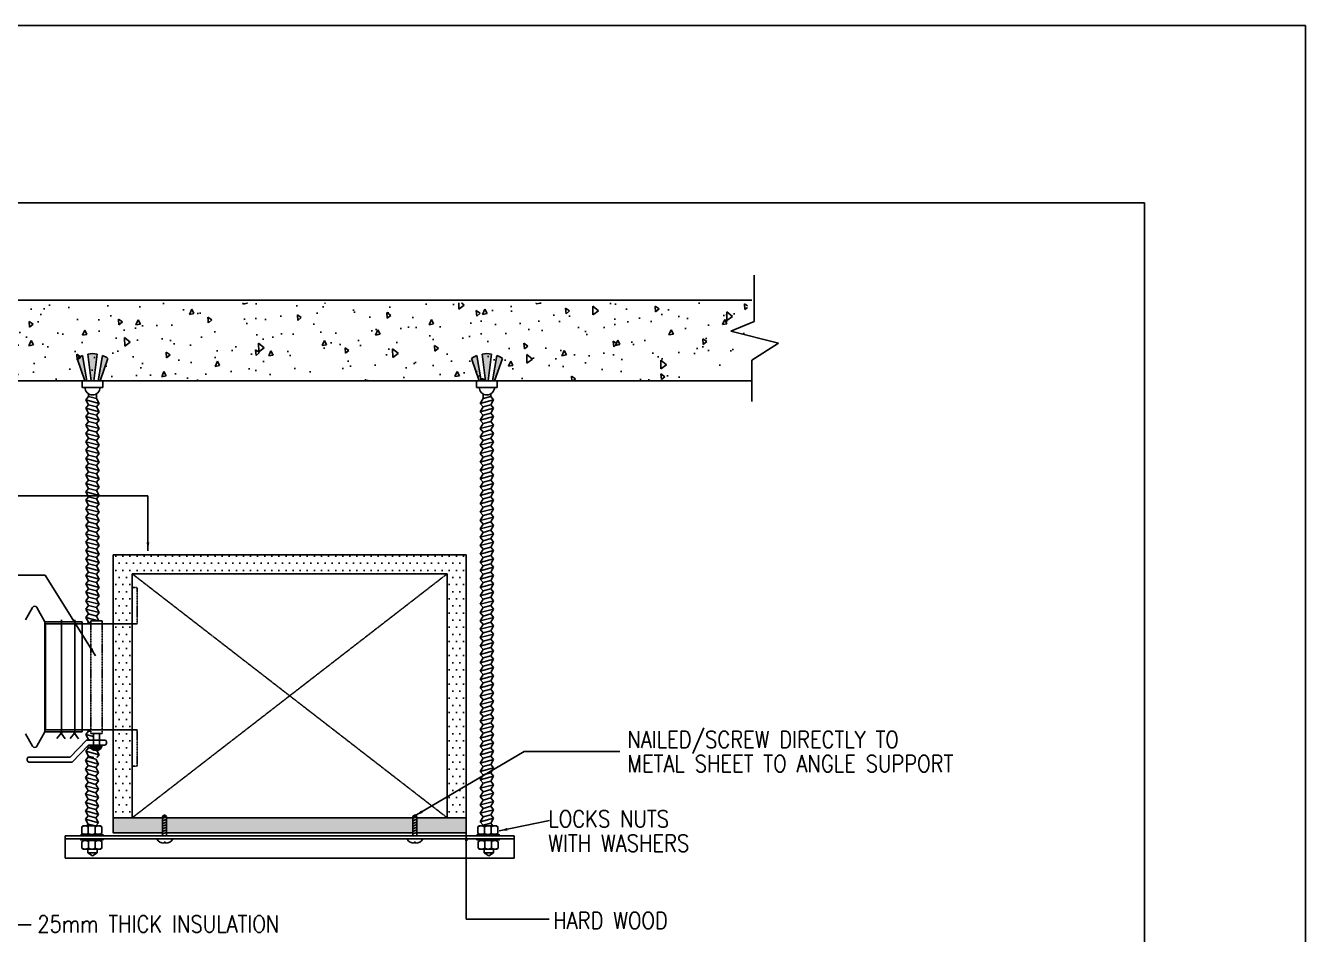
# Model space of a CAD drawing. Header units: millimetres. Extents: x -95178 to 274693, y -2232 to 263302.
# Drawn here: x 97100 to 116122, y 176059 to 189557 of the extents above; entities that cross this region are included whole.
import ezdxf

# ---------------------------------------------------------------- set-up
doc = ezdxf.new("R2010")
doc.units = ezdxf.units.MM
doc.linetypes.add('DASHED2', pattern=[0.375, 0.25, -0.125])
doc.linetypes.add('HIDDEN', pattern=[0.375, 0.25, -0.125])
doc.layers.add('A4_BOUNDARY', color=6, linetype='Continuous', plot=False)
for name, color, linetype in [('AC-DUCT', 4, 'Continuous'), ('BKG-S030D_Griddim', 7, 'Continuous'), ('BLOCK_BOUNDARY', 5, 'Continuous'), ('DET', 9, 'Continuous'), ('DET-HATCH', 4, 'Continuous'), ('DET-SLAB', 3, 'Continuous'), ('DET-SUPP', 65, 'Continuous'), ('DET-TXT', 4, 'Continuous'), ('fd', 9, 'Continuous'), ('INSULATION', 8, 'Continuous')]:
    doc.layers.add(name, color=color, linetype=linetype)
doc.styles.add('ROMANS', font='romans.shx', dxfattribs={"width": 0.8})
doc.dimstyles.new('DIM', dxfattribs={"dimscale": 50, "dimtxt": 2.5, "dimasz": 2.5, "dimexe": 1, "dimexo": 1, "dimgap": 0.8, "dimtad": 1, "dimdec": 0, "dimzin": 13, "dimdsep": 46, "dimtxsty": 'ROMANS', "dimblk": 'OBLIQUE', "dimcen": 1, "dimdle": 1, "dimclrd": 20, "dimclre": 20, "dimclrt": 7, "dimadec": 0, "dimazin": 0, "dimtfac": 0.4, "dimtdec": 0, "dimtix": 1, "dimtofl": 0, "dimtmove": 2, "dimatfit": 3, "dimfxl": 1, "dimtolj": 1, "dimtzin": 13, "dimlwd": -1, "dimlwe": -1, "dimarcsym": 0})

# ---------------------------------------------------------------- blocks, each defined once
blk = doc.blocks.new('_Oblique')
at = {"layer": 'BKG-S030D_Griddim', "color": 0, "lineweight": -2}
blk.add_line((-0.5, -0.5), (0.5, 0.5), dxfattribs=at)

msp = doc.modelspace()

# ---------------------------------------------------------------- hatches: boundary and pattern name
at = {"layer": 'DET-HATCH'}
h = msp.add_hatch(dxfattribs=at)
h.set_pattern_fill('AR-CONC', color=256, scale=112.5, angle=45, style=0)
h.set_pattern_definition([(95, (7177.6, 86840), (620.496, 520.658), [84.375, -928.125]), (40, (7177.6, 86840), (-708.741, 487.989), [67.5, -742.5]), (145.4514, (7229.3, 86883.4), (-88.2444, 1008.647), [71.7077, -788.785]), (91.1842, (7018.5, 86999.1), (980.6546, 717.3155), [126.562, -1392.187]), (141.6356, (7100.2, 87058.9), (-31.386, 1518.426), [107.562, -1183.177]), (36.1842, (7018.5, 86999.1), (-31.388, 1518.426), [101.25, -1113.75]), (66, (7137.8, 87038.87), (795.118, 154.5553), [84.375, -928.125]), (11, (7137.8, 87038.9), (-383.297, 770.4095), [67.5, -742.5]), (116.4514, (7204.1, 87051.75), (411.8216, 924.9644), [71.7077, -788.785]), (82.5, (7177.6, 86840), (-255.14233, 274.48854), [0, -733.5, 0, -753.75, 0, -745.3125]), (52.5, (7177.6, 86840), (-104.4821, 523.0231), [0, -429.75, 0, -716.625, 0, -284.0625]), (12.5, (7000.2, 86662.6), (442.59544, 406.71086), [0, -281.25, 0, -877.5, 0, -1164.375]), (2.5, (6920.66, 86583.05), (384.2887, 543.5548), [0, -365.625, 0, -582.75, 0, -826.875])])
h.paths.add_polyline_path([(91624.278, 184281.179), (91507.24, 184612.901, -0.056944179), (91587.995, 184656.23), (91652.988, 184281.179), (91716.575, 184281.179), (91667.186, 184678.706, -0.087420426), (91807.264, 184678.706), (91757.876, 184281.179), (91821.462, 184281.179), (91886.456, 184656.23, -0.056944179), (91967.211, 184612.901), (91850.173, 184281.179), (95769.689, 184281.179), (95652.651, 184612.901, -0.056944179), (95733.407, 184656.23), (95798.4, 184281.179), (95861.987, 184281.179), (95812.598, 184678.706, -0.087420426), (95952.676, 184678.706), (95903.287, 184281.179), (95966.874, 184281.179), (96031.867, 184656.23, -0.056944179), (96112.622, 184612.901), (95995.585, 184281.179), (101312.707, 184281.179), (101195.669, 184612.901, -0.056944179), (101276.424, 184656.23), (101341.418, 184281.179), (101405.004, 184281.179), (101355.616, 184678.706, -0.087420426), (101495.694, 184678.706), (101446.305, 184281.179), (101509.892, 184281.179), (101574.885, 184656.23, -0.056944179), (101655.64, 184612.901), (101538.602, 184281.179), (107205.665, 184281.179), (107088.627, 184612.901, -0.056944179), (107169.382, 184656.23), (107234.376, 184281.179), (107297.962, 184281.179), (107248.574, 184678.706, -0.087420426), (107388.652, 184678.706), (107339.263, 184281.179), (107402.85, 184281.179), (107467.843, 184656.23, -0.056944179), (107548.598, 184612.901), (107431.56, 184281.179), (107830.233, 184281.179), (107830.233, 185437.443), (89325.541, 185437.443), (89325.541, 184281.179)])
at = {"layer": 'DET-SUPP'}
h = msp.add_hatch(color=8, dxfattribs=at)
h.paths.add_polyline_path([(98243.49, 184656.23, -0.056944179), (98324.245, 184612.901), (98207.208, 184281.179), (98178.497, 184281.179)])
h.paths.add_polyline_path([(98024.221, 184678.706, -0.087420426), (98164.299, 184678.706), (98114.91, 184281.179), (98073.61, 184281.179)])
h.paths.add_polyline_path([(97864.275, 184612.901, -0.056944179), (97945.03, 184656.23), (98010.023, 184281.179), (97981.312, 184281.179)])
h = msp.add_hatch(color=8, dxfattribs=at)
h.paths.add_polyline_path([(103807.308, 184656.23, 0.056944179), (103726.553, 184612.901), (103843.59, 184281.179), (103872.301, 184281.179)])
h.paths.add_polyline_path([(104026.577, 184678.706, 0.087420426), (103886.499, 184678.706), (103935.888, 184281.179), (103977.189, 184281.179)])
h.paths.add_polyline_path([(104186.524, 184612.901, 0.056944179), (104105.769, 184656.23), (104040.775, 184281.179), (104069.486, 184281.179)])
at = {"layer": 'fd'}
msp.add_hatch(color=256, dxfattribs=at).paths.add_polyline_path([(98056.904, 178869.429, 0.895243552), (98236.737, 178869.429)])
at = {"layer": 'INSULATION'}
h = msp.add_hatch(dxfattribs=at)
h.set_pattern_fill('DOTS', color=256, scale=1687.5, style=0)
h.set_pattern_definition([(0, (303576.33, 63339.91), (52.734375, 105.46875), [0, -105.46875])])
h.paths.add_polyline_path([(103647.657, 181695.999), (98403.141, 181695.999), (98403.141, 180390.423), (98684.391, 180390.423), (98684.391, 181414.749), (103366.407, 181414.749), (103366.407, 177791.117), (103647.657, 177791.117)])
h.paths.add_polyline_path([(98684.391, 180390.423), (98403.141, 180390.423), (98403.141, 178815.443), (98684.391, 178815.443)])
h.paths.add_polyline_path([(98403.141, 177791.117), (98684.391, 177791.117), (98684.391, 178815.443), (98403.141, 178815.443)])
h = msp.add_hatch(dxfattribs=at)
h.set_pattern_fill('GRAVEL', color=256, scale=300, style=0)
h.set_pattern_definition([(228.0128, (303792.334, 63921.156), (-2399.9994696, -2700.0004025), [40.3608, -3995.7264]), (184.9697, (303765.334, 63891.156), (3600.00031546, 299.9973921), [69.2604, -6856.7775]), (132.5104, (303696.334, 63885.156), (2999.9972155, -3300.0026022), [48.8364, -4834.8096]), (267.2737, (303579.334, 63810.156), (299.9988053, 6000.0000885), [63.0714, -6244.0674]), (292.8337, (303576.334, 63747.156), (-1500.0029716, 3599.9989235), [61.8465, -6122.8119]), (357.2737, (303600.334, 63690.156), (-6000.0000885, 299.9988053), [63.0714, -6244.0674]), (37.6942, (303663.334, 63687.156), (-3900.0022037, -2999.99712155), [83.4087, -8257.4547]), (72.2553, (303729.334, 63738.156), (2100.0032288, 6599.99886937), [78.7464, -7795.8963]), (121.4296, (303753.334, 63813.156), (-2400.00247025, 3899.99851095), [63.285, -6265.2219]), (175.2364, (303720.334, 63867.156), (3300.000284, -299.9974598), [72.2496, -3540.2289]), (222.3974, (303648.334, 63873.156), (-3600.00220532, -3299.9976246), [93.4344, -9250.0125]), (138.8141, (303876.334, 63807.156), (-2100.000884, 1799.999194), [31.8903, -3157.1532]), (171.4692, (303852.334, 63828.156), (3899.9994854, -600.002373), [60.6711, -6006.4533]), (225, (303792.33, 63837.16), (-3e-14, -300.0001), [42.4263, -381.8376]), (203.1986, (303771.334, 63873.156), (1499.999919, 600.0003976), [22.8474, -2261.8845]), (291.8014, (303750.334, 63864.156), (-299.999973, 900.000082), [32.3109, -1583.2386]), (30.9638, (303762.334, 63834.156), (899.999407, 600.000745), [52.4787, -1696.8069]), (161.5651, (303807.33, 63861.16), (600.00013, -299.99952), [37.9473, -910.7361]), (16.3895, (303576.334, 63864.156), (3000.0006595, 899.997813), [53.16, -5262.8535]), (70.3462, (303627.334, 63879.156), (-1199.9985742, -3300.0006407), [44.5983, -4415.2224]), (293.1986, (303807.334, 63921.156), (-600.0003976, 1499.999919), [45.6945, -2239.0374]), (343.6105, (303825.334, 63879.156), (-3000.0006595, 899.997813), [53.16, -5262.8535]), (339.444, (303576.334, 63678.156), (-1500.0005534, 599.998799), [51.264, -2511.9372]), (294.7751, (303624.334, 63660.156), (-1499.9976568, 3300.0010266), [42.9534, -4252.3929]), (66.8014, (303810.334, 63621.156), (600.0003976, 1499.999919), [45.6945, -2239.0374]), (17.354, (303828.334, 63663.156), (-3900.0006057, -1199.9983507), [50.2893, -4978.6272]), (69.444, (303663.334, 63621.156), (-599.998799, -1500.0005534), [25.632, -2537.5692]), (101.3099, (303792.334, 63621.156), (-299.99929, 1200.000226), [15.297, -1514.4087]), (165.9638, (303789.334, 63636.156), (900.000164, -299.999417), [61.8465, -1175.085]), (186.009, (303729.334, 63651.156), (2999.9999253, 299.9997952), [57.315, -5674.1769]), (303.6901, (303762.33, 63807.156), (-300.0004, 599.999867), [43.2666, -1038.3987]), (353.1572, (303786.334, 63771.156), (5099.99980964, -600.0023994), [75.5382, -7478.2689]), (60.9454, (303861.334, 63762.156), (-1200.000008, -2100.0001154), [30.8868, -3057.8022]), (90, (303876.33, 63789.16), (-300, 300), [18, -282]), (120.2564, (303723.334, 63660.156), (1199.998466, -2100.0007368), [41.6772, -4126.056]), (48.0128, (303702.334, 63696.156), (2399.9994696, 2700.0004025), [80.7216, -3955.3656]), (0, (303756.33, 63756.16), (300, 300), [78, -222]), (325.3048, (303834.334, 63756.156), (-2999.9982777, 2100.0025829), [47.4342, -4695.9822]), (254.0546, (303873.334, 63729.156), (-299.999967, -1200.000038), [43.6806, -2140.3524]), (207.646, (303861.334, 63687.156), (-5699.99874215, -3000.00231395), [71.1195, -7040.8422]), (175.4261, (303798.334, 63654.156), (-3900.0001675, 299.99844035), [75.2397, -7448.7222])])
h.paths.add_polyline_path([(98403.141, 177791.117), (98403.141, 177566.117), (103647.657, 177566.117), (103647.657, 177791.117)])

# ---------------------------------------------------------------- linework, layer by layer
at = {"layer": 'A4_BOUNDARY'}
msp.add_lwpolyline([(80619.738, 189557.192), (116122.491, 189557.192), (116122.491, 164454.235), (80619.738, 164454.235)], close=True, dxfattribs=at)
at = {"layer": 'AC-DUCT', "linetype": 'DASHED2'}
for p, q in [((98684.391, 177791.117), (103366.407, 181414.749)), ((98684.391, 181414.749), (103366.407, 177791.117))]:
    msp.add_line(p, q, dxfattribs=at)
at = {"layer": 'AC-DUCT'}
for p, q in [((98684.391, 177791.117), (98684.391, 181414.749)), ((98684.391, 181414.749), (103366.407, 181414.749)), ((103366.407, 177791.117), (103366.407, 181414.749)), ((97394.159, 180671.673), (98759.391, 180671.673)), ((97394.159, 179096.693), (97394.159, 180671.673)), ((97388.135, 179096.693), (98759.391, 179096.693))]:
    msp.add_line(p, q, dxfattribs=at)
at = {"layer": 'AC-DUCT', "linetype": 'HIDDEN'}
for p, q in [((98684.391, 181210.875), (98759.391, 181210.875)), ((98759.391, 180671.673), (98759.391, 181210.875)), ((98759.391, 178557.492), (98759.391, 179096.693)), ((98684.391, 178557.492), (98759.391, 178557.492))]:
    msp.add_line(p, q, dxfattribs=at)
at = {"layer": 'AC-DUCT', "color": 9}
for p, q in [((97099.743, 180729.505), (97203.125, 180913.295)), ((97268.493, 180913.295), (97387.53, 180701.673)), ((97388.135, 180701.673), (97388.135, 179066.693)), ((97388.135, 180701.673), (97942.08, 180701.673)), ((97942.08, 180701.673), (97942.08, 179066.693)), ((97099.743, 179038.317), (97203.125, 178854.528)), ((97268.493, 178854.528), (97387.836, 179066.693)), ((97388.135, 179066.693), (97942.08, 179066.693))]:
    msp.add_line(p, q, dxfattribs=at)
at = {"layer": 'AC-DUCT', "color": 4}
for p, q in [((97631.85, 180731.526), (97631.85, 179066.693)), ((97829.583, 180731.526), (97829.583, 179066.693)), ((97630.19, 179048.639), (97565.241, 178966.435)), ((97630.19, 179048.639), (97688.753, 178961.77)), ((97827.923, 179048.639), (97762.974, 178966.435)), ((97827.923, 179048.639), (97886.486, 178961.77))]:
    msp.add_line(p, q, dxfattribs=at)
at = {"layer": 'AC-DUCT', "color": 4, "const_width": 18.75}
for points in [[(97620.815, 179048.639, 1), (97639.565, 179048.639, 1)], [(97818.548, 179048.639, 1), (97837.298, 179048.639, 1)]]:
    msp.add_lwpolyline(points, format="xyb", close=True, dxfattribs=at)
at = {"layer": 'AC-DUCT', "color": 9}
for centre, start, end in [((97235.809, 180894.91), 29.3577535, 150.6422465), ((97235.809, 178872.912), 209.3577535, 330.6422465)]:
    msp.add_arc(centre, 37.5, start, end, dxfattribs=at)
at = {"layer": 'BLOCK_BOUNDARY'}
msp.add_lwpolyline([(113731.734, 186927.358), (113731.734, 166844.993), (83010.496, 166844.993), (83010.496, 186927.358)], close=True, dxfattribs=at)
at = {"layer": 'DET', "color": 8}
for p, q in [((107931.022, 185849.566), (107931.022, 185163.566)), ((107931.022, 185163.566), (107581.522, 185019.566)), ((107581.522, 185019.566), (108292.522, 184839.066)), ((108292.522, 184839.066), (107895.022, 184586.066)), ((107895.022, 184586.066), (107895.022, 183972.566))]:
    msp.add_line(p, q, dxfattribs=at)
at = {"layer": 'DET-SLAB', "color": 8}
for p, q in [((89105.022, 185477.179), (107895.022, 185477.179)), ((89105.022, 184281.179), (107895.022, 184281.179))]:
    msp.add_line(p, q, dxfattribs=at)
at = {"layer": 'DET-SUPP', "color": 8}
for p, q in [((97981.312, 184281.179), (97864.275, 184612.901)), ((98010.023, 184281.179), (97945.03, 184656.23)), ((98073.61, 184281.179), (98024.221, 184678.706)), ((98114.91, 184281.179), (98164.299, 184678.706)), ((98178.497, 184281.179), (98243.49, 184656.23)), ((98207.208, 184281.179), (98324.245, 184612.901)), ((103843.59, 184281.179), (103726.553, 184612.901)), ((103872.301, 184281.179), (103807.308, 184656.23)), ((103935.888, 184281.179), (103886.499, 184678.706)), ((103977.189, 184281.179), (104026.577, 184678.706)), ((104040.775, 184281.179), (104105.769, 184656.23)), ((104069.486, 184281.179), (104186.524, 184612.901)), ((97941.826, 184281.179), (97941.826, 184184.465)), ((98246.694, 184184.465), (97941.826, 184184.465)), ((98246.694, 184281.179), (98246.694, 184184.465)), ((103804.104, 184281.179), (103804.104, 184184.465)), ((103804.104, 184184.465), (104108.972, 184184.465)), ((104108.972, 184281.179), (104108.972, 184184.465)), ((97996.54, 183997.347), (98036.501, 184048.756)), ((98191.98, 183944.979), (97996.54, 183997.347)), ((98036.501, 183924.523), (97996.54, 183997.347)), ((98036.501, 184048.756), (98036.501, 184087.403)), ((98152.019, 184017.803), (98036.501, 184048.756)), ((98152.019, 184017.803), (98036.501, 184048.756)), ((98152.019, 184017.803), (98152.019, 184087.403)), ((98152.019, 184017.803), (98191.98, 183944.979)), ((103898.779, 184017.803), (103858.818, 183944.979)), ((103858.818, 183944.979), (104054.258, 183997.347)), ((103898.779, 184017.803), (103898.779, 184087.403)), ((103898.779, 184017.803), (104014.297, 184048.756)), ((103898.779, 184017.803), (104014.297, 184048.756)), ((104014.297, 184048.756), (104014.297, 184087.403)), ((104054.258, 183997.347), (104014.297, 184048.756)), ((104014.297, 183924.523), (104054.258, 183997.347)), ((97996.54, 183873.114), (98036.501, 183924.523)), ((98191.98, 183820.746), (97996.54, 183873.114)), ((98036.501, 183800.29), (97996.54, 183873.114)), ((97996.54, 183748.881), (98036.501, 183800.29)), ((98152.019, 183893.57), (98036.501, 183924.523)), ((98152.019, 183893.57), (98036.501, 183924.523)), ((98152.019, 183769.337), (98036.501, 183800.29)), ((98152.019, 183769.337), (98036.501, 183800.29)), ((98191.98, 183944.979), (98152.019, 183893.57)), ((98152.019, 183893.57), (98191.98, 183820.746)), ((98191.98, 183820.746), (98152.019, 183769.337)), ((98152.019, 183769.337), (98191.98, 183696.513)), ((103858.818, 183944.979), (103898.779, 183893.57)), ((103898.779, 183893.57), (103858.818, 183820.746)), ((103858.818, 183820.746), (104054.258, 183873.114)), ((103858.818, 183820.746), (103898.779, 183769.337)), ((103898.779, 183769.337), (103858.818, 183696.513)), ((103898.779, 183893.57), (104014.297, 183924.523)), ((103898.779, 183893.57), (104014.297, 183924.523)), ((103898.779, 183769.337), (104014.297, 183800.29)), ((103898.779, 183769.337), (104014.297, 183800.29)), ((104054.258, 183873.114), (104014.297, 183924.523)), ((104014.297, 183800.29), (104054.258, 183873.114)), ((104054.258, 183748.881), (104014.297, 183800.29)), ((98191.98, 183696.513), (97996.54, 183748.881)), ((98036.501, 183676.057), (97996.54, 183748.881)), ((97996.54, 183624.648), (98036.501, 183676.057)), ((98036.501, 183551.824), (97996.54, 183624.648)), ((98191.98, 183572.28), (97996.54, 183624.648)), ((98152.019, 183645.104), (98036.501, 183676.057)), ((98152.019, 183645.104), (98036.501, 183676.057)), ((98191.98, 183696.513), (98152.019, 183645.104)), ((98152.019, 183645.104), (98191.98, 183572.28)), ((98191.98, 183572.28), (98152.019, 183520.871)), ((103858.818, 183696.513), (104054.258, 183748.881)), ((103858.818, 183696.513), (103898.779, 183645.104)), ((103898.779, 183645.104), (103858.818, 183572.28)), ((103858.818, 183572.28), (104054.258, 183624.648)), ((103858.818, 183572.28), (103898.779, 183520.871)), ((103898.779, 183645.104), (104014.297, 183676.057)), ((103898.779, 183645.104), (104014.297, 183676.057)), ((104014.297, 183676.057), (104054.258, 183748.881)), ((104054.258, 183624.648), (104014.297, 183676.057)), ((104014.297, 183551.824), (104054.258, 183624.648)), ((97996.54, 183500.415), (98036.501, 183551.824)), ((98191.98, 183448.047), (97996.54, 183500.415)), ((98036.501, 183427.59), (97996.54, 183500.415)), ((97996.54, 183376.181), (98036.501, 183427.59)), ((98152.019, 183520.871), (98036.501, 183551.824)), ((98152.019, 183520.871), (98036.501, 183551.824)), ((98152.019, 183396.637), (98036.501, 183427.59)), ((98152.019, 183396.637), (98036.501, 183427.59)), ((98152.019, 183520.871), (98191.98, 183448.047)), ((98191.98, 183448.047), (98152.019, 183396.637)), ((98152.019, 183396.637), (98191.98, 183323.813)), ((103898.779, 183520.871), (103858.818, 183448.047)), ((103858.818, 183448.047), (104054.258, 183500.415)), ((103858.818, 183448.047), (103898.779, 183396.637)), ((103898.779, 183396.637), (103858.818, 183323.813)), ((103898.779, 183520.871), (104014.297, 183551.824)), ((103898.779, 183520.871), (104014.297, 183551.824)), ((103898.779, 183396.637), (104014.297, 183427.59)), ((103898.779, 183396.637), (104014.297, 183427.59)), ((104054.258, 183500.415), (104014.297, 183551.824)), ((104014.297, 183427.59), (104054.258, 183500.415)), ((104054.258, 183376.181), (104014.297, 183427.59)), ((98191.98, 183323.813), (97996.54, 183376.181)), ((98036.501, 183303.357), (97996.54, 183376.181)), ((97996.54, 183251.948), (98036.501, 183303.357)), ((98191.98, 183199.58), (97996.54, 183251.948)), ((98036.501, 183179.124), (97996.54, 183251.948)), ((98152.019, 183272.404), (98036.501, 183303.357)), ((98152.019, 183272.404), (98036.501, 183303.357)), ((98191.98, 183323.813), (98152.019, 183272.404)), ((98152.019, 183272.404), (98191.98, 183199.58)), ((98191.98, 183199.58), (98152.019, 183148.171)), ((103858.818, 183323.813), (104054.258, 183376.181)), ((103858.818, 183323.813), (103898.779, 183272.404)), ((103898.779, 183272.404), (103858.818, 183199.58)), ((103858.818, 183199.58), (104054.258, 183251.948)), ((103858.818, 183199.58), (103898.779, 183148.171)), ((103898.779, 183272.404), (104014.297, 183303.357)), ((103898.779, 183272.404), (104014.297, 183303.357)), ((104014.297, 183303.357), (104054.258, 183376.181)), ((104054.258, 183251.948), (104014.297, 183303.357)), ((104014.297, 183179.124), (104054.258, 183251.948)), ((97996.54, 183127.715), (98036.501, 183179.124)), ((98036.501, 183054.891), (97996.54, 183127.715)), ((98191.98, 183075.347), (97996.54, 183127.715)), ((97996.54, 183003.482), (98036.501, 183054.891)), ((98036.501, 182930.658), (97996.54, 183003.482)), ((98191.98, 182951.114), (97996.54, 183003.482)), ((98152.019, 183148.171), (98036.501, 183179.124)), ((98152.019, 183148.171), (98036.501, 183179.124)), ((98152.019, 183023.938), (98036.501, 183054.891)), ((98152.019, 183023.938), (98036.501, 183054.891)), ((98152.019, 183148.171), (98191.98, 183075.347)), ((98191.98, 183075.347), (98152.019, 183023.938)), ((98152.019, 183023.938), (98191.98, 182951.114)), ((103898.779, 183148.171), (103858.818, 183075.347)), ((103858.818, 183075.347), (104054.258, 183127.715)), ((103858.818, 183075.347), (103898.779, 183023.938)), ((103898.779, 183023.938), (103858.818, 182951.114)), ((103858.818, 182951.114), (104054.258, 183003.482)), ((103898.779, 183148.171), (104014.297, 183179.124)), ((103898.779, 183148.171), (104014.297, 183179.124)), ((103898.779, 183023.938), (104014.297, 183054.891)), ((103898.779, 183023.938), (104014.297, 183054.891)), ((104054.258, 183127.715), (104014.297, 183179.124)), ((104014.297, 183054.891), (104054.258, 183127.715)), ((104054.258, 183003.482), (104014.297, 183054.891)), ((104014.297, 182930.658), (104054.258, 183003.482)), ((97996.54, 182879.249), (98036.501, 182930.658)), ((98191.98, 182826.881), (97996.54, 182879.249)), ((98036.501, 182806.425), (97996.54, 182879.249)), ((98152.019, 182899.705), (98036.501, 182930.658)), ((98152.019, 182899.705), (98036.501, 182930.658)), ((98191.98, 182951.114), (98152.019, 182899.705)), ((98152.019, 182899.705), (98191.98, 182826.881)), ((98191.98, 182826.881), (98152.019, 182775.472)), ((103858.818, 182951.114), (103898.779, 182899.705)), ((103898.779, 182899.705), (103858.818, 182826.881)), ((103858.818, 182826.881), (104054.258, 182879.249)), ((103858.818, 182826.881), (103898.779, 182775.472)), ((103898.779, 182899.705), (104014.297, 182930.658)), ((103898.779, 182899.705), (104014.297, 182930.658)), ((104054.258, 182879.249), (104014.297, 182930.658)), ((104014.297, 182806.425), (104054.258, 182879.249)), ((97996.54, 182755.016), (98036.501, 182806.425)), ((98036.501, 182682.192), (97996.54, 182755.016)), ((98191.98, 182702.648), (97996.54, 182755.016)), ((97996.54, 182630.783), (98036.501, 182682.192)), ((98036.501, 182557.958), (97996.54, 182630.783)), ((98191.98, 182578.415), (97996.54, 182630.783)), ((98152.019, 182775.472), (98036.501, 182806.425)), ((98152.019, 182775.472), (98036.501, 182806.425)), ((98152.019, 182651.239), (98036.501, 182682.192)), ((98152.019, 182651.239), (98036.501, 182682.192)), ((98152.019, 182775.472), (98191.98, 182702.648)), ((98191.98, 182702.648), (98152.019, 182651.239)), ((98152.019, 182651.239), (98191.98, 182578.415)), ((103898.779, 182775.472), (103858.818, 182702.648)), ((103858.818, 182702.648), (104054.258, 182755.016)), ((103858.818, 182702.648), (103898.779, 182651.239)), ((103898.779, 182651.239), (103858.818, 182578.415)), ((103858.818, 182578.415), (104054.258, 182630.783)), ((103898.779, 182775.472), (104014.297, 182806.425)), ((103898.779, 182775.472), (104014.297, 182806.425)), ((103898.779, 182651.239), (104014.297, 182682.192)), ((103898.779, 182651.239), (104014.297, 182682.192)), ((104054.258, 182755.016), (104014.297, 182806.425)), ((104014.297, 182682.192), (104054.258, 182755.016)), ((104054.258, 182630.783), (104014.297, 182682.192)), ((104014.297, 182557.958), (104054.258, 182630.783)), ((97996.54, 182506.549), (98036.501, 182557.958)), ((98036.501, 182433.725), (97996.54, 182506.549)), ((98191.98, 182454.181), (97996.54, 182506.549)), ((97996.54, 182382.316), (98036.501, 182433.725)), ((98152.019, 182527.005), (98036.501, 182557.958)), ((98152.019, 182527.005), (98036.501, 182557.958)), ((98152.019, 182402.772), (98036.501, 182433.725)), ((98152.019, 182402.772), (98036.501, 182433.725)), ((98191.98, 182578.415), (98152.019, 182527.005)), ((98152.019, 182527.005), (98191.98, 182454.181)), ((98191.98, 182454.181), (98152.019, 182402.772)), ((103858.818, 182578.415), (103898.779, 182527.005)), ((103898.779, 182527.005), (103858.818, 182454.181)), ((103858.818, 182454.181), (104054.258, 182506.549)), ((103858.818, 182454.181), (103898.779, 182402.772)), ((103898.779, 182527.005), (104014.297, 182557.958)), ((103898.779, 182527.005), (104014.297, 182557.958)), ((103898.779, 182402.772), (104014.297, 182433.725)), ((103898.779, 182402.772), (104014.297, 182433.725)), ((104054.258, 182506.549), (104014.297, 182557.958)), ((104014.297, 182433.725), (104054.258, 182506.549)), ((104054.258, 182382.316), (104014.297, 182433.725)), ((98036.501, 182309.492), (97996.54, 182382.316)), ((98191.98, 182329.948), (97996.54, 182382.316)), ((97996.54, 182258.083), (98036.501, 182309.492)), ((98036.501, 182185.259), (97996.54, 182258.083)), ((98191.98, 182205.715), (97996.54, 182258.083)), ((98152.019, 182278.539), (98036.501, 182309.492)), ((98152.019, 182278.539), (98036.501, 182309.492)), ((98152.019, 182402.772), (98191.98, 182329.948)), ((98191.98, 182329.948), (98152.019, 182278.539)), ((98152.019, 182278.539), (98191.98, 182205.715)), ((103898.779, 182402.772), (103858.818, 182329.948)), ((103858.818, 182329.948), (104054.258, 182382.316)), ((103858.818, 182329.948), (103898.779, 182278.539)), ((103898.779, 182278.539), (103858.818, 182205.715)), ((103858.818, 182205.715), (104054.258, 182258.083)), ((103898.779, 182278.539), (104014.297, 182309.492)), ((103898.779, 182278.539), (104014.297, 182309.492)), ((104014.297, 182309.492), (104054.258, 182382.316)), ((104054.258, 182258.083), (104014.297, 182309.492)), ((104014.297, 182185.259), (104054.258, 182258.083)), ((97996.54, 182133.85), (98036.501, 182185.259)), ((98036.501, 182061.026), (97996.54, 182133.85)), ((98191.98, 182081.482), (97996.54, 182133.85)), ((97996.54, 182009.617), (98036.501, 182061.026)), ((98152.019, 182154.306), (98036.501, 182185.259)), ((98152.019, 182154.306), (98036.501, 182185.259)), ((98152.019, 182030.073), (98036.501, 182061.026)), ((98152.019, 182030.073), (98036.501, 182061.026)), ((98191.98, 182205.715), (98152.019, 182154.306)), ((98152.019, 182154.306), (98191.98, 182081.482)), ((98191.98, 182081.482), (98152.019, 182030.073)), ((103858.818, 182205.715), (103898.779, 182154.306)), ((103898.779, 182154.306), (103858.818, 182081.482)), ((103858.818, 182081.482), (104054.258, 182133.85)), ((103858.818, 182081.482), (103898.779, 182030.073)), ((103898.779, 182154.306), (104014.297, 182185.259)), ((103898.779, 182154.306), (104014.297, 182185.259)), ((103898.779, 182030.073), (104014.297, 182061.026)), ((103898.779, 182030.073), (104014.297, 182061.026)), ((104054.258, 182133.85), (104014.297, 182185.259)), ((104014.297, 182061.026), (104054.258, 182133.85)), ((104054.258, 182009.617), (104014.297, 182061.026)), ((98036.501, 181936.793), (97996.54, 182009.617)), ((98191.98, 181957.249), (97996.54, 182009.617)), ((97996.54, 181885.384), (98036.501, 181936.793)), ((98036.501, 181812.56), (97996.54, 181885.384)), ((98191.98, 181833.016), (97996.54, 181885.384)), ((98152.019, 181905.84), (98036.501, 181936.793)), ((98152.019, 181905.84), (98036.501, 181936.793)), ((98152.019, 182030.073), (98191.98, 181957.249)), ((98191.98, 181957.249), (98152.019, 181905.84)), ((98152.019, 181905.84), (98191.98, 181833.016)), ((103898.779, 182030.073), (103858.818, 181957.249)), ((103858.818, 181957.249), (104054.258, 182009.617)), ((103858.818, 181957.249), (103898.779, 181905.84)), ((103898.779, 181905.84), (103858.818, 181833.016)), ((103858.818, 181833.016), (104054.258, 181885.384)), ((103898.779, 181905.84), (104014.297, 181936.793)), ((103898.779, 181905.84), (104014.297, 181936.793)), ((104014.297, 181936.793), (104054.258, 182009.617)), ((104054.258, 181885.384), (104014.297, 181936.793)), ((104014.297, 181812.56), (104054.258, 181885.384)), ((97996.54, 181761.151), (98036.501, 181812.56)), ((98036.501, 181688.326), (97996.54, 181761.151)), ((98191.98, 181708.783), (97996.54, 181761.151)), ((97996.54, 181636.917), (98036.501, 181688.326)), ((98152.019, 181781.607), (98036.501, 181812.56)), ((98152.019, 181781.607), (98036.501, 181812.56)), ((98152.019, 181781.607), (98036.501, 181812.56)), ((98152.019, 181657.373), (98036.501, 181688.326)), ((98152.019, 181657.373), (98036.501, 181688.326)), ((98191.98, 181833.016), (98152.019, 181781.607)), ((98152.019, 181781.607), (98191.98, 181708.783)), ((98191.98, 181708.783), (98152.019, 181657.373)), ((103858.818, 181833.016), (103898.779, 181781.607)), ((103898.779, 181781.607), (103858.818, 181708.783)), ((103858.818, 181708.783), (104054.258, 181761.151)), ((103858.818, 181708.783), (103898.779, 181657.373)), ((103898.779, 181781.607), (104014.297, 181812.56)), ((103898.779, 181781.607), (104014.297, 181812.56)), ((103898.779, 181781.607), (104014.297, 181812.56)), ((103898.779, 181657.373), (104014.297, 181688.326)), ((103898.779, 181657.373), (104014.297, 181688.326)), ((104054.258, 181761.151), (104014.297, 181812.56)), ((104014.297, 181688.326), (104054.258, 181761.151)), ((104054.258, 181636.917), (104014.297, 181688.326)), ((98036.501, 181564.093), (97996.54, 181636.917)), ((98191.98, 181584.549), (97996.54, 181636.917)), ((97996.54, 181512.684), (98036.501, 181564.093)), ((98036.501, 181439.86), (97996.54, 181512.684)), ((98191.98, 181460.316), (97996.54, 181512.684)), ((98152.019, 181533.14), (98036.501, 181564.093)), ((98152.019, 181533.14), (98036.501, 181564.093)), ((98152.019, 181657.373), (98191.98, 181584.549)), ((98191.98, 181584.549), (98152.019, 181533.14)), ((98152.019, 181533.14), (98191.98, 181460.316)), ((103898.779, 181657.373), (103858.818, 181584.549)), ((103858.818, 181584.549), (104054.258, 181636.917)), ((103858.818, 181584.549), (103898.779, 181533.14)), ((103898.779, 181533.14), (103858.818, 181460.316)), ((103858.818, 181460.316), (104054.258, 181512.684)), ((103898.779, 181533.14), (104014.297, 181564.093)), ((103898.779, 181533.14), (104014.297, 181564.093)), ((104014.297, 181564.093), (104054.258, 181636.917)), ((104054.258, 181512.684), (104014.297, 181564.093)), ((104014.297, 181439.86), (104054.258, 181512.684)), ((97996.54, 181388.451), (98036.501, 181439.86)), ((98036.501, 181315.627), (97996.54, 181388.451)), ((98191.98, 181336.083), (97996.54, 181388.451)), ((97996.54, 181264.218), (98036.501, 181315.627)), ((98152.019, 181408.907), (98036.501, 181439.86)), ((98152.019, 181408.907), (98036.501, 181439.86)), ((98152.019, 181284.674), (98036.501, 181315.627)), ((98152.019, 181284.674), (98036.501, 181315.627)), ((98191.98, 181460.316), (98152.019, 181408.907)), ((98152.019, 181408.907), (98191.98, 181336.083)), ((98191.98, 181336.083), (98152.019, 181284.674)), ((103858.818, 181460.316), (103898.779, 181408.907)), ((103898.779, 181408.907), (103858.818, 181336.083)), ((103858.818, 181336.083), (104054.258, 181388.451)), ((103858.818, 181336.083), (103898.779, 181284.674)), ((103898.779, 181408.907), (104014.297, 181439.86)), ((103898.779, 181408.907), (104014.297, 181439.86)), ((103898.779, 181284.674), (104014.297, 181315.627)), ((103898.779, 181284.674), (104014.297, 181315.627)), ((104054.258, 181388.451), (104014.297, 181439.86)), ((104014.297, 181315.627), (104054.258, 181388.451)), ((104054.258, 181264.218), (104014.297, 181315.627)), ((98036.501, 181191.394), (97996.54, 181264.218)), ((98191.98, 181211.85), (97996.54, 181264.218)), ((97996.54, 181139.985), (98036.501, 181191.394)), ((98036.501, 181067.161), (97996.54, 181139.985)), ((98191.98, 181087.617), (97996.54, 181139.985)), ((98152.019, 181160.441), (98036.501, 181191.394)), ((98152.019, 181160.441), (98036.501, 181191.394)), ((98152.019, 181284.674), (98191.98, 181211.85)), ((98191.98, 181211.85), (98152.019, 181160.441)), ((98152.019, 181160.441), (98191.98, 181087.617)), ((103898.779, 181284.674), (103858.818, 181211.85)), ((103858.818, 181211.85), (104054.258, 181264.218)), ((103858.818, 181211.85), (103898.779, 181160.441)), ((103898.779, 181160.441), (103858.818, 181087.617)), ((103858.818, 181087.617), (104054.258, 181139.985)), ((103898.779, 181160.441), (104014.297, 181191.394)), ((103898.779, 181160.441), (104014.297, 181191.394)), ((104014.297, 181191.394), (104054.258, 181264.218)), ((104054.258, 181139.985), (104014.297, 181191.394)), ((104014.297, 181067.161), (104054.258, 181139.985)), ((97996.54, 181015.752), (98036.501, 181067.161)), ((98036.501, 180942.928), (97996.54, 181015.752)), ((98191.98, 180963.384), (97996.54, 181015.752)), ((97996.54, 180891.519), (98036.501, 180942.928)), ((98152.019, 181036.208), (98036.501, 181067.161)), ((98152.019, 181036.208), (98036.501, 181067.161)), ((98152.019, 180911.975), (98036.501, 180942.928)), ((98152.019, 180911.975), (98036.501, 180942.928)), ((98191.98, 181087.617), (98152.019, 181036.208)), ((98152.019, 181036.208), (98191.98, 180963.384)), ((98191.98, 180963.384), (98152.019, 180911.975)), ((98152.019, 180911.975), (98191.98, 180839.151)), ((103858.818, 181087.617), (103898.779, 181036.208)), ((103898.779, 181036.208), (103858.818, 180963.384)), ((103858.818, 180963.384), (104054.258, 181015.752)), ((103858.818, 180963.384), (103898.779, 180911.975)), ((103898.779, 180911.975), (103858.818, 180839.151)), ((103898.779, 181036.208), (104014.297, 181067.161)), ((103898.779, 181036.208), (104014.297, 181067.161)), ((103898.779, 180911.975), (104014.297, 180942.928)), ((103898.779, 180911.975), (104014.297, 180942.928)), ((104054.258, 181015.752), (104014.297, 181067.161)), ((104014.297, 180942.928), (104054.258, 181015.752)), ((104054.258, 180891.519), (104014.297, 180942.928)), ((98036.501, 180818.694), (97996.54, 180891.519)), ((98191.98, 180839.151), (97996.54, 180891.519)), ((97996.54, 180767.285), (98036.501, 180818.694)), ((98036.501, 180694.461), (97996.54, 180767.285)), ((98181.847, 180717.633), (97996.54, 180767.285)), ((98152.019, 180787.742), (98036.501, 180818.694)), ((98152.019, 180787.742), (98036.501, 180818.694)), ((98191.98, 180839.151), (98152.019, 180787.742)), ((98152.019, 180787.742), (98190.49, 180717.633)), ((103858.818, 180839.151), (104054.258, 180891.519)), ((103858.818, 180839.151), (103898.779, 180787.742)), ((103898.779, 180787.742), (103858.818, 180714.917)), ((103858.818, 180714.917), (104054.258, 180767.285)), ((103898.779, 180787.742), (104014.297, 180818.694)), ((103898.779, 180787.742), (104014.297, 180818.694)), ((104014.297, 180818.694), (104054.258, 180891.519)), ((104054.258, 180767.285), (104014.297, 180818.694)), ((104014.297, 180694.461), (104054.258, 180767.285)), ((98018.788, 180671.673), (98036.501, 180694.461)), ((103858.818, 180714.917), (103898.779, 180663.508)), ((103898.779, 180663.508), (103858.818, 180590.684)), ((103858.818, 180590.684), (104054.258, 180643.052)), ((103858.818, 180590.684), (103898.779, 180539.275)), ((103898.779, 180539.275), (103858.818, 180466.451)), ((103898.779, 180663.508), (104014.297, 180694.461)), ((103898.779, 180663.508), (104014.297, 180694.461)), ((103898.779, 180663.508), (104014.297, 180694.461)), ((103898.779, 180539.275), (104014.297, 180570.228)), ((103898.779, 180539.275), (104014.297, 180570.228)), ((104054.258, 180643.052), (104014.297, 180694.461)), ((104014.297, 180570.228), (104054.258, 180643.052)), ((104054.258, 180518.819), (104014.297, 180570.228)), ((103858.818, 180466.451), (104054.258, 180518.819)), ((103858.818, 180466.451), (103898.779, 180415.042)), ((103898.779, 180415.042), (103858.818, 180342.218)), ((103858.818, 180342.218), (104054.258, 180394.586)), ((103858.818, 180342.218), (103898.779, 180290.809)), ((103898.779, 180415.042), (104014.297, 180445.995)), ((103898.779, 180415.042), (104014.297, 180445.995)), ((104014.297, 180445.995), (104054.258, 180518.819)), ((104054.258, 180394.586), (104014.297, 180445.995)), ((104014.297, 180321.762), (104054.258, 180394.586)), ((103898.779, 180290.809), (103858.818, 180217.985)), ((103858.818, 180217.985), (104054.258, 180270.353)), ((103858.818, 180217.985), (103898.779, 180166.576)), ((103898.779, 180166.576), (103858.818, 180093.752)), ((103858.818, 180093.752), (104054.258, 180146.12)), ((103898.779, 180290.809), (104014.297, 180321.762)), ((103898.779, 180290.809), (104014.297, 180321.762)), ((103898.779, 180166.576), (104014.297, 180197.529)), ((103898.779, 180166.576), (104014.297, 180197.529)), ((104054.258, 180270.353), (104014.297, 180321.762)), ((104014.297, 180197.529), (104054.258, 180270.353)), ((104054.258, 180146.12), (104014.297, 180197.529)), ((104014.297, 180073.296), (104054.258, 180146.12)), ((103858.818, 180093.752), (103898.779, 180042.343)), ((103898.779, 180042.343), (103858.818, 179969.519)), ((103858.818, 179969.519), (104054.258, 180021.887)), ((103858.818, 179969.519), (103898.779, 179918.11)), ((103898.779, 180042.343), (104014.297, 180073.296)), ((103898.779, 180042.343), (104014.297, 180073.296)), ((104054.258, 180021.887), (104014.297, 180073.296)), ((104014.297, 179949.063), (104054.258, 180021.887)), ((103898.779, 179918.11), (103858.818, 179845.285)), ((103858.818, 179845.285), (104054.258, 179897.653)), ((103858.818, 179845.285), (103898.779, 179793.876)), ((103898.779, 179793.876), (103858.818, 179721.052)), ((103858.818, 179721.052), (104054.258, 179773.42)), ((103898.779, 179918.11), (104014.297, 179949.063)), ((103898.779, 179918.11), (104014.297, 179949.063)), ((103898.779, 179793.876), (104014.297, 179824.829)), ((103898.779, 179793.876), (104014.297, 179824.829)), ((104054.258, 179897.653), (104014.297, 179949.063)), ((104014.297, 179824.829), (104054.258, 179897.653)), ((104054.258, 179773.42), (104014.297, 179824.829)), ((104014.297, 179700.596), (104054.258, 179773.42)), ((103858.818, 179721.052), (103898.779, 179669.643)), ((103898.779, 179669.643), (103858.818, 179596.819)), ((103858.818, 179596.819), (104054.258, 179649.187)), ((103858.818, 179596.819), (103898.779, 179545.41)), ((103898.779, 179669.643), (104014.297, 179700.596)), ((103898.779, 179669.643), (104014.297, 179700.596)), ((103898.779, 179545.41), (104014.297, 179576.363)), ((103898.779, 179545.41), (104014.297, 179576.363)), ((103898.779, 179545.41), (104014.297, 179576.363)), ((104054.258, 179649.187), (104014.297, 179700.596)), ((104014.297, 179576.363), (104054.258, 179649.187)), ((104054.258, 179524.954), (104014.297, 179576.363)), ((103898.779, 179545.41), (103858.818, 179472.586)), ((103858.818, 179472.586), (104054.258, 179524.954)), ((103858.818, 179472.586), (103898.779, 179421.177)), ((103898.779, 179421.177), (103858.818, 179348.353)), ((103858.818, 179348.353), (104054.258, 179400.721)), ((103898.779, 179421.177), (104014.297, 179452.13)), ((103898.779, 179421.177), (104014.297, 179452.13)), ((104014.297, 179452.13), (104054.258, 179524.954)), ((104054.258, 179400.721), (104014.297, 179452.13)), ((104014.297, 179327.897), (104054.258, 179400.721)), ((103858.818, 179348.353), (103898.779, 179296.944)), ((103898.779, 179296.944), (103858.818, 179224.12)), ((103858.818, 179224.12), (104054.258, 179276.488)), ((103858.818, 179224.12), (103898.779, 179172.711)), ((103898.779, 179296.944), (104014.297, 179327.897)), ((103898.779, 179296.944), (104014.297, 179327.897)), ((103898.779, 179172.711), (104014.297, 179203.664)), ((103898.779, 179172.711), (104014.297, 179203.664)), ((104054.258, 179276.488), (104014.297, 179327.897)), ((104014.297, 179203.664), (104054.258, 179276.488)), ((104054.258, 179152.255), (104014.297, 179203.664)), ((103898.779, 179172.711), (103858.818, 179099.887)), ((103858.818, 179099.887), (104054.258, 179152.255)), ((103858.818, 179099.887), (103898.779, 179048.478)), ((103898.779, 179048.478), (103858.818, 178975.653)), ((103858.818, 178975.653), (104054.258, 179028.021)), ((103898.779, 179048.478), (104014.297, 179079.431)), ((103898.779, 179048.478), (104014.297, 179079.431)), ((104014.297, 179079.431), (104054.258, 179152.255)), ((104054.258, 179028.021), (104014.297, 179079.431)), ((104014.297, 178955.197), (104054.258, 179028.021)), ((97996.54, 178779.555), (98036.501, 178830.964)), ((98036.501, 178830.964), (98022.729, 178856.062)), ((98152.019, 178800.011), (98036.501, 178830.964)), ((98152.019, 178800.011), (98036.501, 178830.964)), ((98191.98, 178851.42), (98152.019, 178800.011)), ((103858.818, 178975.653), (103898.779, 178924.244)), ((103898.779, 178924.244), (103858.818, 178851.42)), ((103858.818, 178851.42), (104054.258, 178903.788)), ((103858.818, 178851.42), (103898.779, 178800.011)), ((103898.779, 178924.244), (104014.297, 178955.197)), ((103898.779, 178924.244), (104014.297, 178955.197)), ((103898.779, 178800.011), (104014.297, 178830.964)), ((103898.779, 178800.011), (104014.297, 178830.964)), ((104054.258, 178903.788), (104014.297, 178955.197)), ((104014.297, 178830.964), (104054.258, 178903.788)), ((104054.258, 178779.555), (104014.297, 178830.964)), ((97988.802, 178639.409), (98028.763, 178690.818)), ((98184.242, 178587.041), (97988.802, 178639.409)), ((98028.763, 178566.585), (97988.802, 178639.409)), ((98036.501, 178706.731), (97996.54, 178779.555)), ((98191.98, 178727.187), (97996.54, 178779.555)), ((98020.832, 178686.573), (98036.501, 178706.731)), ((98144.281, 178659.865), (98028.763, 178690.818)), ((98111.731, 178686.573), (98036.501, 178706.731)), ((98111.731, 178686.573), (98036.501, 178706.731)), ((98144.281, 178659.865), (98184.242, 178587.041)), ((98144.281, 178659.865), (98184.242, 178587.041)), ((98152.019, 178800.011), (98191.98, 178727.187)), ((98191.98, 178727.187), (98160.41, 178686.573)), ((103898.779, 178800.011), (103858.818, 178727.187)), ((103858.818, 178727.187), (104054.258, 178779.555)), ((103858.818, 178727.187), (103898.779, 178675.778)), ((103898.779, 178675.778), (103858.818, 178602.954)), ((103858.818, 178602.954), (104054.258, 178655.322)), ((103898.779, 178675.778), (104014.297, 178706.731)), ((103898.779, 178675.778), (104014.297, 178706.731)), ((104014.297, 178706.731), (104054.258, 178779.555)), ((104054.258, 178655.322), (104014.297, 178706.731)), ((104014.297, 178582.498), (104054.258, 178655.322)), ((97988.802, 178515.175), (98028.763, 178566.585)), ((98184.242, 178462.807), (97988.802, 178515.175)), ((98028.763, 178442.351), (97988.802, 178515.175)), ((97988.802, 178390.942), (98028.763, 178442.351)), ((98144.281, 178535.632), (98028.763, 178566.585)), ((98144.281, 178411.398), (98028.763, 178442.351)), ((98184.242, 178587.041), (98144.281, 178535.632)), ((98144.281, 178535.632), (98184.242, 178462.807)), ((98144.281, 178535.632), (98184.242, 178462.807)), ((98184.242, 178462.807), (98144.281, 178411.398)), ((103858.818, 178602.954), (103898.779, 178551.545)), ((103898.779, 178551.545), (103858.818, 178478.721)), ((103858.818, 178478.721), (104054.258, 178531.089)), ((103858.818, 178478.721), (103898.779, 178427.312)), ((103898.779, 178551.545), (104014.297, 178582.498)), ((103898.779, 178551.545), (104014.297, 178582.498)), ((103898.779, 178427.312), (104014.297, 178458.265)), ((103898.779, 178427.312), (104014.297, 178458.265)), ((104054.258, 178531.089), (104014.297, 178582.498)), ((104014.297, 178458.265), (104054.258, 178531.089)), ((104054.258, 178406.856), (104014.297, 178458.265)), ((98184.242, 178338.574), (97988.802, 178390.942)), ((98028.763, 178318.118), (97988.802, 178390.942)), ((97988.802, 178266.709), (98028.763, 178318.118)), ((98184.242, 178214.341), (97988.802, 178266.709)), ((98028.763, 178193.885), (97988.802, 178266.709)), ((98144.281, 178287.165), (98028.763, 178318.118)), ((98144.281, 178411.398), (98184.242, 178338.574)), ((98144.281, 178411.398), (98184.242, 178338.574)), ((98184.242, 178338.574), (98144.281, 178287.165)), ((98144.281, 178287.165), (98184.242, 178214.341)), ((98144.281, 178287.165), (98184.242, 178214.341)), ((103898.779, 178427.312), (103858.818, 178354.488)), ((103858.818, 178354.488), (104054.258, 178406.856)), ((103858.818, 178354.488), (103898.779, 178303.079)), ((103898.779, 178303.079), (103858.818, 178230.255)), ((103858.818, 178230.255), (104054.258, 178282.623)), ((103898.779, 178303.079), (104014.297, 178334.032)), ((103898.779, 178303.079), (104014.297, 178334.032)), ((104014.297, 178334.032), (104054.258, 178406.856)), ((104054.258, 178282.623), (104014.297, 178334.032)), ((104014.297, 178209.799), (104054.258, 178282.623)), ((97988.802, 178142.476), (98028.763, 178193.885)), ((98184.242, 178090.108), (97988.802, 178142.476)), ((98028.763, 178069.652), (97988.802, 178142.476)), ((97988.802, 178018.243), (98028.763, 178069.652)), ((98144.281, 178162.932), (98028.763, 178193.885)), ((98144.281, 178038.699), (98028.763, 178069.652)), ((98184.242, 178214.341), (98144.281, 178162.932)), ((98144.281, 178162.932), (98184.242, 178090.108)), ((98144.281, 178162.932), (98184.242, 178090.108)), ((98184.242, 178090.108), (98144.281, 178038.699)), ((103858.818, 178230.255), (103898.779, 178178.846)), ((103898.779, 178178.846), (103858.818, 178106.021)), ((103858.818, 178106.021), (104054.258, 178158.389)), ((103858.818, 178106.021), (103898.779, 178054.612)), ((103898.779, 178054.612), (103858.818, 177981.788)), ((103898.779, 178178.846), (104014.297, 178209.799)), ((103898.779, 178178.846), (104014.297, 178209.799)), ((103898.779, 178054.612), (104014.297, 178085.565)), ((103898.779, 178054.612), (104014.297, 178085.565)), ((104054.258, 178158.389), (104014.297, 178209.799)), ((104014.297, 178085.565), (104054.258, 178158.389)), ((104054.258, 178034.156), (104014.297, 178085.565)), ((98028.763, 177945.419), (97988.802, 178018.243)), ((98184.242, 177965.875), (97988.802, 178018.243)), ((97988.802, 177894.01), (98028.763, 177945.419)), ((98028.763, 177821.186), (97988.802, 177894.01)), ((98184.242, 177841.642), (97988.802, 177894.01)), ((98144.281, 177914.466), (98028.763, 177945.419)), ((98144.281, 177914.466), (98028.763, 177945.419)), ((98144.281, 178038.699), (98184.242, 177965.875)), ((98144.281, 178038.699), (98184.242, 177965.875)), ((98184.242, 177965.875), (98144.281, 177914.466)), ((98144.281, 177914.466), (98184.242, 177841.642)), ((103858.818, 177981.788), (104054.258, 178034.156)), ((103858.818, 177981.788), (104054.258, 178034.156)), ((103858.818, 177981.788), (103898.779, 177930.379)), ((103898.779, 177930.379), (103858.818, 177857.555)), ((103858.818, 177857.555), (104054.258, 177909.923)), ((103858.818, 177857.555), (104054.258, 177909.923)), ((103898.779, 177930.379), (104014.297, 177961.332)), ((103898.779, 177930.379), (104014.297, 177961.332)), ((104014.297, 177961.332), (104054.258, 178034.156)), ((104054.258, 177909.923), (104014.297, 177961.332)), ((104014.297, 177837.099), (104054.258, 177909.923)), ((97988.802, 177769.777), (98028.763, 177821.186)), ((98028.763, 177696.953), (97988.802, 177769.777)), ((98184.242, 177717.409), (97988.802, 177769.777)), ((98009.771, 177672.52), (98028.763, 177696.953)), ((98144.281, 177790.233), (98028.763, 177821.186)), ((98144.281, 177790.233), (98028.763, 177821.186)), ((98144.281, 177672.52), (98028.763, 177696.953)), ((98144.281, 177672.52), (98028.763, 177696.953)), ((98144.281, 177672.52), (98028.763, 177696.953)), ((98144.281, 177672.52), (98028.763, 177696.953)), ((98184.242, 177841.642), (98144.281, 177790.233)), ((98144.281, 177790.233), (98184.242, 177717.409)), ((98184.242, 177717.409), (98144.281, 177672.52)), ((103858.818, 177857.555), (103898.779, 177806.146)), ((103898.779, 177806.146), (103858.818, 177733.322)), ((103858.818, 177733.322), (104054.258, 177785.69)), ((103858.818, 177733.322), (104054.258, 177785.69)), ((103858.818, 177733.322), (103898.779, 177681.913)), ((103898.779, 177681.913), (103893.625, 177672.52)), ((103898.779, 177806.146), (104014.297, 177837.099)), ((103898.779, 177806.146), (104014.297, 177837.099)), ((103898.779, 177681.913), (104014.297, 177712.866)), ((103898.779, 177681.913), (104014.297, 177712.866)), ((104054.258, 177785.69), (104014.297, 177837.099)), ((104014.297, 177712.866), (104054.258, 177785.69)), ((104045.659, 177672.52), (104014.297, 177712.866)), ((98031.896, 177657.807), (98031.896, 177558.657)), ((98132.563, 177657.807), (98132.563, 177558.657)), ((103921.545, 177657.807), (103921.545, 177558.657)), ((104022.212, 177657.807), (104022.212, 177558.657)), ((98024.471, 177324.161), (98024.471, 177271.427)), ((98035.502, 177438.025), (98035.502, 177338.875)), ((98136.169, 177438.025), (98136.169, 177338.875)), ((98164.049, 177324.161), (98164.049, 177271.427)), ((103914.119, 177324.161), (103914.119, 177271.427)), ((103925.15, 177438.025), (103925.15, 177338.875)), ((104025.817, 177438.025), (104025.817, 177338.875)), ((104053.697, 177324.161), (104053.697, 177271.427)), ((98094.26, 177226.65), (98024.471, 177271.427)), ((98164.049, 177271.427), (98024.471, 177271.427)), ((98094.26, 177226.65), (98164.049, 177271.427)), ((104053.697, 177271.427), (103914.119, 177271.427)), ((103983.908, 177226.65), (103914.119, 177271.427)), ((103983.908, 177226.65), (104053.697, 177271.427))]:
    msp.add_line(p, q, dxfattribs=at)
at = {"layer": 'DET-SUPP'}
for p, q in [((98069.324, 180685.666), (98036.501, 180694.461)), ((98069.324, 180685.666), (98036.501, 180694.461)), ((98069.324, 180685.666), (98036.501, 180694.461)), ((97996.54, 179028.021), (98036.501, 179079.431)), ((98036.501, 178955.197), (97996.54, 179028.021)), ((98110.76, 178997.416), (97996.54, 179028.021)), ((98036.501, 179079.431), (98027.028, 179096.693)), ((98069.324, 179070.636), (98036.501, 179079.431)), ((98069.324, 179070.636), (98036.501, 179079.431)), ((98028.13, 178944.429), (98036.501, 178955.197)), ((98076.691, 178944.429), (98036.501, 178955.197)), ((99166.497, 177832.747), (99136.497, 177809.556)), ((99136.497, 177809.556), (99136.497, 177521.117)), ((99166.497, 177832.747), (99196.497, 177809.556)), ((99196.497, 177809.556), (99196.497, 177521.117)), ((102884.301, 177832.747), (102854.301, 177809.556)), ((102854.301, 177809.556), (102854.301, 177521.117)), ((102884.301, 177832.747), (102914.301, 177809.556)), ((102914.301, 177809.556), (102914.301, 177521.117)), ((97687.704, 177521.117), (97687.704, 177190.386)), ((97687.704, 177521.117), (104363.094, 177521.117)), ((104363.094, 177521.117), (104363.094, 177190.386)), ((97687.704, 177476.117), (104363.094, 177476.117)), ((99158.837, 177431.086), (99158.837, 177415.97)), ((99158.837, 177431.086), (99179.087, 177431.086)), ((99179.087, 177431.086), (99179.087, 177415.97)), ((102876.641, 177431.086), (102876.641, 177415.97)), ((102876.641, 177431.086), (102896.891, 177431.086)), ((102896.891, 177431.086), (102896.891, 177415.97)), ((97687.704, 177190.386), (104363.094, 177190.386))]:
    msp.add_line(p, q, dxfattribs=at)
at = {"layer": 'DET-SUPP', "color": 9}
for p, q in [((99136.497, 177805.574), (99181.617, 177821.059)), ((99136.497, 177784.383), (99196.497, 177804.975)), ((99136.497, 177706.673), (99196.497, 177727.265)), ((99145.497, 177749.457), (99187.497, 177763.872)), ((99145.497, 177671.747), (99187.497, 177686.162)), ((102854.301, 177805.574), (102899.421, 177821.059)), ((102854.301, 177784.383), (102914.301, 177804.975)), ((102854.301, 177706.673), (102914.301, 177727.265)), ((102863.301, 177749.457), (102905.301, 177763.872)), ((102863.301, 177671.747), (102905.301, 177686.162)), ((99136.497, 177628.962), (99196.497, 177649.555)), ((99136.497, 177550.83), (99196.497, 177571.422)), ((99145.497, 177594.037), (99187.497, 177608.452)), ((99160.685, 177521.117), (99187.497, 177530.319)), ((102854.301, 177628.962), (102914.301, 177649.555)), ((102854.301, 177550.83), (102914.301, 177571.422)), ((102863.301, 177594.037), (102905.301, 177608.452)), ((102878.49, 177521.117), (102905.301, 177530.319))]:
    msp.add_line(p, q, dxfattribs=at)
at = {"layer": 'DET-SUPP', "color": 8}
for points in [[(97933.91, 177654.662), (97933.91, 177561.801), (97951.767, 177543.943), (98212.692, 177543.943), (98230.55, 177561.801), (98230.55, 177654.662), (98212.692, 177672.52), (97951.767, 177672.52)], [(103823.558, 177654.662), (103823.558, 177561.801), (103841.416, 177543.943), (104102.341, 177543.943), (104120.199, 177561.801), (104120.199, 177654.662), (104102.341, 177672.52), (103841.416, 177672.52)], [(97919.593, 177538.051), (97919.593, 177527.242), (98251.291, 177527.242), (98251.291, 177538.051)], [(103809.241, 177538.051), (103809.241, 177527.242), (104140.939, 177527.242), (104140.939, 177538.051)], [(97919.593, 177473.198), (97919.593, 177462.389), (98251.291, 177462.389), (98251.291, 177473.198)], [(97937.515, 177434.88), (97937.515, 177342.019), (97955.373, 177324.161), (98216.298, 177324.161), (98234.156, 177342.019), (98234.156, 177434.88), (98216.298, 177452.738), (97955.373, 177452.738)], [(103809.241, 177473.198), (103809.241, 177462.389), (104140.939, 177462.389), (104140.939, 177473.198)], [(103827.163, 177434.88), (103827.163, 177342.019), (103845.021, 177324.161), (104105.946, 177324.161), (104123.804, 177342.019), (104123.804, 177434.88), (104105.946, 177452.738), (103845.021, 177452.738)]]:
    msp.add_lwpolyline(points, close=True, dxfattribs=at)
for centre, radius, start, end in [((98094.26, 184281.179), 403.649, 111.6972933, 124.733859), ((98094.26, 184281.179), 403.649, 80.0077601, 99.9922399), ((98094.26, 184281.179), 403.649, 55.266141, 68.3027067), ((103956.538, 184281.179), 403.649, 111.6972933, 124.733859), ((103956.538, 184281.179), 403.649, 80.0077601, 99.9922399), ((103956.538, 184281.179), 403.649, 55.266141, 68.3027067), ((98094.26, 184184.465), 112.948, 180, 0), ((103956.538, 184184.465), 112.948, 180, 0), ((103972.917, 177583.627), 88.893, 58.3726922, 125.3035863), ((97985.282, 177582.116), 88.893, 58.3726922, 125.3035863), ((97985.282, 177634.347), 88.893, 234.6964137, 301.6273078), ((98082.23, 177637.394), 93.451, 237.4109769, 302.5890231), ((98179.178, 177582.116), 88.893, 54.6964137, 121.6273078), ((98179.178, 177634.347), 88.893, 238.3726922, 305.3035863), ((103874.93, 177582.116), 88.893, 58.3726922, 125.3035863), ((103874.93, 177634.347), 88.893, 234.6964137, 301.6273078), ((103971.878, 177637.394), 93.451, 237.4109769, 302.5890231), ((104068.827, 177582.116), 88.893, 54.6964137, 121.6273078), ((104068.827, 177634.347), 88.893, 238.3726922, 305.3035863), ((97988.887, 177362.334), 88.893, 58.3726922, 125.3035863), ((97988.887, 177414.565), 88.893, 234.6964137, 301.6273078), ((98085.835, 177417.612), 93.451, 237.4109769, 302.5890231), ((98182.784, 177362.334), 88.893, 54.6964137, 121.6273078), ((98182.784, 177414.565), 88.893, 238.3726922, 305.3035863), ((103878.535, 177362.334), 88.893, 58.3726922, 125.3035863), ((103878.535, 177414.565), 88.893, 234.6964137, 301.6273078), ((103975.484, 177417.612), 93.451, 237.4109769, 302.5890231), ((104072.432, 177362.334), 88.893, 54.6964137, 121.6273078), ((104072.432, 177414.565), 88.893, 238.3726922, 305.3035863)]:
    msp.add_arc(centre, radius, start, end, dxfattribs=at)
at = {"layer": 'DET-SUPP'}
for centre, start, end in [((99151.109, 177528.911), 207.8174513, 273.9170899), ((99186.815, 177528.911), 266.0829101, 332.1825487), ((102868.913, 177528.911), 207.8174513, 273.9170899), ((102904.62, 177528.911), 266.0829101, 332.1825487)]:
    msp.add_arc(centre, 113.132, start, end, dxfattribs=at)
at = {"layer": 'fd', "linetype": 'HIDDEN'}
for p, q in [((98069.324, 180717.633), (98069.324, 179042.841)), ((98238.074, 180717.633), (98238.074, 179042.841))]:
    msp.add_line(p, q, dxfattribs=at)
at = {"layer": 'fd'}
for p, q in [((98069.324, 180717.633), (98238.074, 180717.633)), ((98069.324, 179042.841), (98238.074, 179042.841)), ((98110.76, 179042.841), (98110.76, 178869.429)), ((98198.804, 179042.841), (98198.804, 178869.429)), ((97761.319, 178693.187), (98003.778, 178944.429)), ((97793.17, 178618.187), (98035.628, 178869.429)), ((98003.778, 178944.429), (98275.498, 178944.429)), ((98035.628, 178869.429), (98275.498, 178869.429)), ((98301.748, 178918.179), (98301.748, 178895.679)), ((97123.901, 178666.937), (97123.901, 178644.437)), ((97150.151, 178693.187), (97761.319, 178693.187)), ((97150.151, 178618.187), (97793.17, 178618.187))]:
    msp.add_line(p, q, dxfattribs=at)
for centre, radius, start, end in [((98146.821, 178879.399), 90.468, 186.3274202, 353.6725798), ((98275.498, 178918.179), 26.25, 0, 90), ((98275.498, 178895.679), 26.25, 270, 0), ((97150.151, 178666.937), 26.25, 90, 180), ((97150.151, 178644.437), 26.25, 180, 270)]:
    msp.add_arc(centre, radius, start, end, dxfattribs=at)
at = {"layer": 'INSULATION', "color": 6}
for p, q in [((98403.141, 177791.117), (99136.497, 177791.117)), ((99196.497, 177791.117), (102854.301, 177791.117)), ((102914.301, 177791.117), (103647.657, 177791.117))]:
    msp.add_line(p, q, dxfattribs=at)
at = {"layer": 'INSULATION'}
for p, q in [((98684.391, 177791.117), (98403.141, 177791.117)), ((103366.407, 177791.117), (103647.657, 177791.117))]:
    msp.add_line(p, q, dxfattribs=at)
msp.add_lwpolyline([(98403.141, 177791.117), (98403.141, 181695.999), (103647.657, 181695.999), (103647.657, 177791.117)], dxfattribs=at)
at = {"layer": 'INSULATION', "color": 6}
for points in [[(98403.141, 177791.117), (98403.141, 177566.117), (99136.497, 177566.117)], [(102914.301, 177566.117), (103647.657, 177566.117), (103647.657, 177791.117)], [(99196.497, 177566.117), (102854.301, 177566.117)]]:
    msp.add_lwpolyline(points, dxfattribs=at)

# ---------------------------------------------------------------- texts
at = {"layer": 'DET-TXT', "color": 7, "style": 'ROMANS', "width": 0.85}
for s, p in [('NAILED/SCREW DIRECTLY TO ', (106043.996, 178828.689)), ('METAL SHEET TO ANGLE SUPPORT', (106043.996, 178470.201)), ('LOCKS NUTS ', (104870.163, 177651.381)), ('WITH WASHERS', (104870.163, 177287.373)), ('HARD WOOD  ', (104942.392, 176140.247)), ('25mm THICK INSULATION', (97273.995, 176088.411, -7928.543))]:
    msp.add_text(s, height=250, dxfattribs=at).set_placement(p)

# ---------------------------------------------------------------- leaders
for points in [[(104136.719, 177594.975), (104884.541, 177752.318)], [(103650.382, 177571.344), (103650.382, 176287.097), (104883.789, 176287.097)], [(95801.558, 176202.979), (97181.758, 176202.979)]]:
    msp.add_leader(points, dimstyle='DIM', override={"dimgap": 0.8, "dimtad": 0})
at = {"layer": 'DET-TXT', "color": 15}
for points in [[(98918.125, 181756.04), (98918.125, 182575.285), (94103.075, 182575.285)], [(98140.051, 180198.974), (97390.017, 181394.812), (95989.042, 181394.812)]]:
    msp.add_leader(points, dimstyle='DIM', dxfattribs=at)
at = {"layer": 'DET-TXT', "color": 8}
msp.add_leader([(102884.301, 177818.357), (104510.249, 178775.424), (105932.09, 178775.424)], dimstyle='DIM', dxfattribs=at)

doc.saveas('drawing.dxf')
